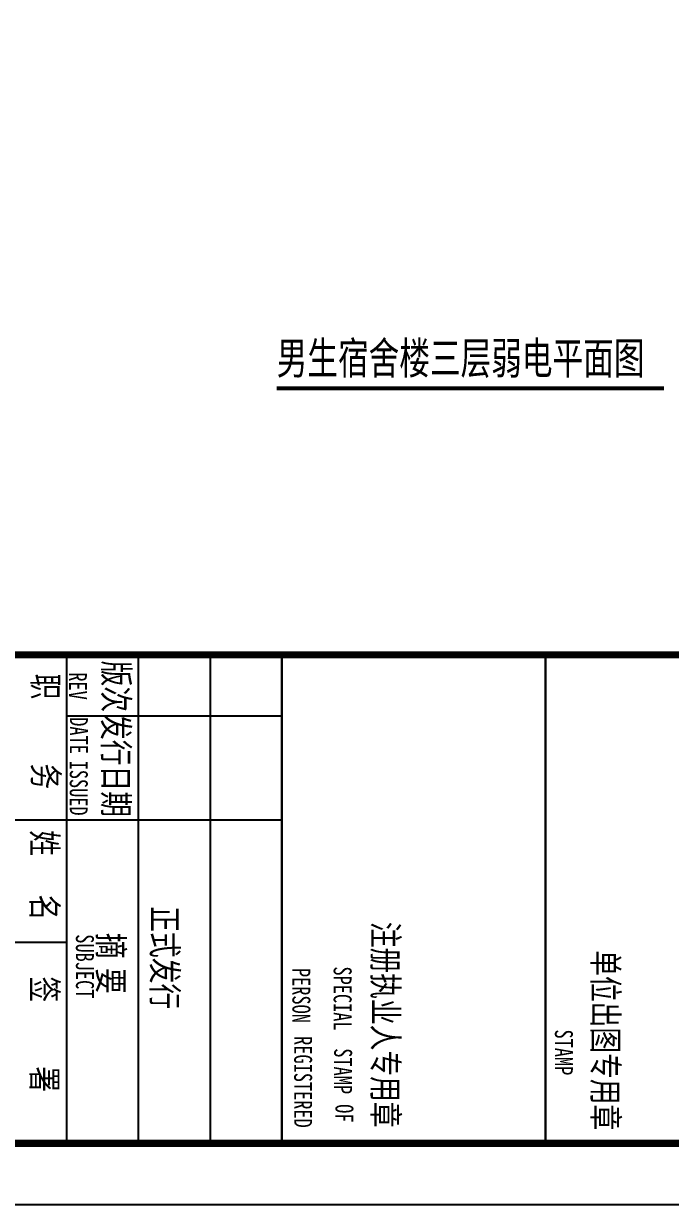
# Model space of a CAD drawing. Extents: x 552102 to 973302, y -80747 to 40012826.
# Drawn here: x 694732 to 705327, y 31122 to 50463 of the extents above; entities that cross this region are included whole.
import ezdxf

# ---------------------------------------------------------------- set-up
doc = ezdxf.new("R2010")
doc.units = 0
doc.header["$LTSCALE"] = 1000
doc.header["$MEASUREMENT"] = 0
for name, color, linetype in [('DIM_SYMB', 3, 'Continuous'), ('PUB_TEXT', 7, 'Continuous'), ('PUB_TITLE', 7, 'Continuous'), ('TK', 126, 'Continuous')]:
    doc.layers.add(name, color=color, linetype=linetype)
doc.styles.add('-宋体', font='', dxfattribs={"width": 0.8})
doc.styles.add('黑体', font='simhei.ttf', dxfattribs={"width": 0.7})
doc.styles.get('-宋体').set_extended_font_data('SimSun')

# ---------------------------------------------------------------- blocks, each defined once
blk = doc.blocks.new('电气图框')
at = {"layer": 'TK'}
for p, q in [((375932, 251356), (375932, 298415)), ((383904, 282735), (376902, 282735)), ((375932, 278415), (383932, 278415)), ((376933, 274886), (376933, 278415)), ((378638, 278415), (378638, 264298)), ((375932, 277239), (383932, 277239)), ((375932, 276062), (383932, 276062)), ((375932, 274886), (383932, 274886)), ((380643, 274886), (380643, 264263))]:
    blk.add_line(p, q, dxfattribs=at)
at = {"layer": 'TK', "const_width": 118}
blk.add_lwpolyline([(375932, 308756), (383932, 308756), (383932, 251356), (375932, 251356)], close=True, dxfattribs=at)
at = {"layer": 'TK', "const_width": 40}
for points in [[(375932, 282735), (383904, 282735)], [(375932, 278415), (383932, 278415)]]:
    blk.add_lwpolyline(points, dxfattribs=at)
at = {"layer": 'TK', "style": '-宋体', "width": 0.75}
for s, height, p in [('单位出图专用章', 411.8, (380770, 283512)), ('STAMP', 294.1, (382068, 282888)), ('注册执业人专用章', 411.8, (380304, 279908)), ('SPECIAL', 294.1, (381035, 279264)), ('STAMP', 294.1, (382376, 279272)), ('OF', 294.1, (383291, 279293)), ('REGISTERED', 294.1, (382177, 278617)), ('PERSON', 294.1, (381060, 278588)), ('正式发行', 411.8, (380050, 276293)), ('版次', 411.8, (376026, 275496)), ('发行日期', 411.8, (376901, 275493)), ('摘', 412, (380487, 275408)), ('要', 412, (381062, 275408)), ('REV', 294.1, (376218, 274927)), ('DATE', 294.1, (376953, 274943)), ('ISSUED', 294.1, (377664, 274941)), ('SUBJECT', 294.1, (380508, 275042)), ('职     务', 411.8, (376239, 274341)), ('姓   名', 411.8, (378805, 274323)), ('签     署', 411.8, (381200, 274322))]:
    blk.add_text(s, height=height, dxfattribs=at).set_placement(p)

msp = doc.modelspace()

# ---------------------------------------------------------------- linework, layer by layer
at = {"layer": 'DIM_SYMB', "const_width": 70}
msp.add_lwpolyline([(698878, 44489), (705225, 44489)], dxfattribs=at)
at = {"layer": 'PUB_TITLE', "color": 1}
msp.add_lwpolyline([(670902, 31122), (730302, 31122), (730302, 115222), (670902, 115222)], close=True, dxfattribs=at)
at = {"layer": 'PUB_TITLE', "color": 1, "const_width": 100}
msp.add_lwpolyline([(671902, 32122), (729302, 32122), (729302, 112722), (671902, 112722)], close=True, dxfattribs=at)

# ---------------------------------------------------------------- block references
at = {"rotation": 270}
msp.add_blockref('电气图框', (420547, 416055), dxfattribs=at)

# ---------------------------------------------------------------- texts
at = {"layer": 'PUB_TEXT', "style": '黑体', "width": 0.7}
msp.add_text('男生宿舍楼三层弱电平面图', height=525.74, dxfattribs=at).set_placement((698878, 44721))

doc.saveas('drawing.dxf')
